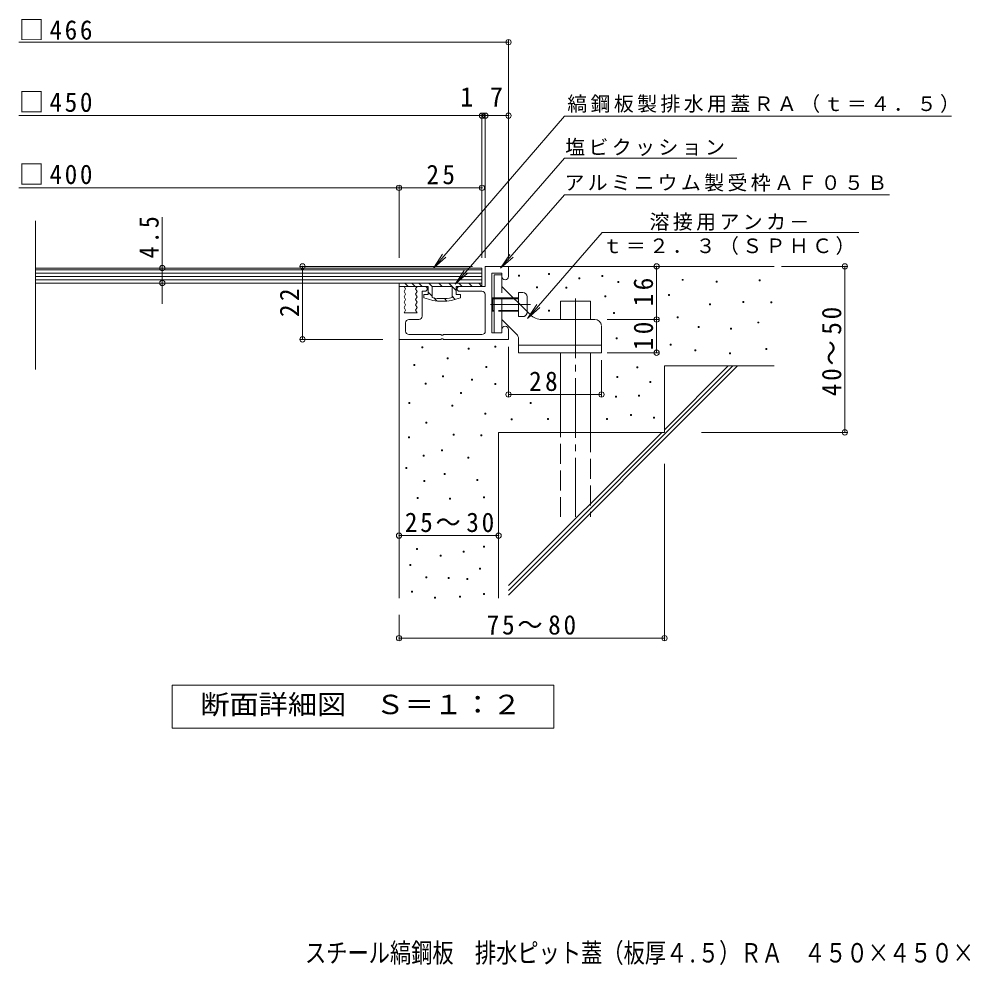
# Model space of a CAD drawing. Units: millimetres, scale not verified. Extents: x -260 to 264, y -272 to 232.
# Drawn here: x -259.5 to 25.6, y -272.4 to 12.7 of the extents above; entities that cross this region are included whole.
import ezdxf
from ezdxf.enums import TextEntityAlignment as Align

# ---------------------------------------------------------------- set-up
doc = ezdxf.new("R2010")
doc.units = ezdxf.units.MM
doc.header["$LTSCALE"] = 2
doc.header["$PDMODE"] = 32
doc.header["$PDSIZE"] = 1.6
doc.linetypes.add('CHAIN2', pattern=[12, 9, -1, 1, -1])
doc.linetypes.add('DASHED3', pattern=[4, 3, -1])
for name, color, linetype, lineweight in [('D-0', 7, 'Continuous', 18), ('D-1', 2, 'Continuous', 18), ('D-2', 3, 'Continuous', 18), ('D-4', 7, 'Continuous', 18), ('D-5', 7, 'Continuous', 18), ('D-6', 6, 'Continuous', 18), ('D-9', 4, 'Continuous', 18), ('D-A', 3, 'Continuous', 18)]:
    doc.layers.add(name, color=color, linetype=linetype, lineweight=lineweight)
doc.layers.add('F-5_F-5ﾚｲﾔ', color=2, linetype='Continuous')
doc.styles.add('ＭＳ ゴシック', font='')
doc.styles.get('ＭＳ ゴシック').set_extended_font_data('MS Gothic')

msp = doc.modelspace()

# ---------------------------------------------------------------- linework, layer by layer
at = {"layer": 'D-0'}
for points in [[(-108.975, -64.771), (-108.975, -64.471), (-108.675, -64.471), (-108.675, -64.771)], [(-99.938, -64.311), (-99.938, -64.011), (-99.638, -64.011), (-99.638, -64.311)], [(-90.8, -65.556), (-90.8, -65.256), (-90.5, -65.256), (-90.5, -65.556)], [(-83.862, -64.947), (-83.862, -64.647), (-83.562, -64.647), (-83.562, -64.947)], [(-103.614, -68.301), (-103.614, -68.001), (-103.314, -68.001), (-103.314, -68.301)], [(-94.688, -68.456), (-94.688, -68.156), (-94.388, -68.156), (-94.388, -68.456)], [(-79.032, -66.732), (-79.032, -66.432), (-78.732, -66.432), (-78.732, -66.732)], [(-59.631, -66.055), (-59.631, -65.755), (-59.331, -65.755), (-59.331, -66.055)], [(-49.48, -66.596), (-49.48, -66.296), (-49.18, -66.296), (-49.18, -66.596)], [(-36.486, -66.19), (-36.486, -65.89), (-36.186, -65.89), (-36.186, -66.19)], [(-82.954, -71.047), (-82.954, -70.747), (-82.654, -70.747), (-82.654, -71.047)], [(-63.801, -70.66), (-63.801, -70.36), (-63.501, -70.36), (-63.501, -70.66)], [(-51.472, -73.473), (-51.472, -73.173), (-51.172, -73.173), (-51.172, -73.473)], [(-41.359, -72.687), (-41.359, -72.387), (-41.059, -72.387), (-41.059, -72.687)], [(-33.001, -72.839), (-33.001, -72.539), (-32.701, -72.539), (-32.701, -72.839)], [(-99.953, -75.307), (-99.953, -75.007), (-99.653, -75.007), (-99.653, -75.307)], [(-80.339, -76.016), (-80.339, -75.716), (-80.039, -75.716), (-80.039, -76.016)], [(-61.165, -77.352), (-61.165, -77.052), (-60.865, -77.052), (-60.865, -77.352)], [(-36.893, -78.913), (-36.893, -78.613), (-36.593, -78.613), (-36.593, -78.913)], [(-54.894, -80.266), (-54.894, -79.966), (-54.594, -79.966), (-54.594, -80.266)], [(-45.098, -80.736), (-45.098, -80.436), (-44.798, -80.436), (-44.798, -80.736)], [(-79.555, -83.731), (-79.555, -83.431), (-79.255, -83.431), (-79.255, -83.731)], [(-63.31, -85.596), (-63.31, -85.296), (-63.01, -85.296), (-63.01, -85.596)], [(-138.111, -86.356), (-138.111, -86.056), (-137.811, -86.056), (-137.811, -86.356)], [(-124.173, -86.782), (-124.173, -86.482), (-123.873, -86.482), (-123.873, -86.782)], [(-116.163, -86.15), (-116.163, -85.85), (-115.863, -85.85), (-115.863, -86.15)], [(-55.841, -87.305), (-55.841, -87.005), (-55.541, -87.005), (-55.541, -87.305)], [(-45.4, -88.25), (-45.4, -87.95), (-45.1, -87.95), (-45.1, -88.25)], [(-34.456, -86.899), (-34.456, -86.598), (-34.156, -86.598), (-34.156, -86.899)], [(-130.509, -89.696), (-130.509, -89.396), (-130.209, -89.396), (-130.209, -89.696)], [(-140.499, -91.756), (-140.499, -91.456), (-140.199, -91.456), (-140.199, -91.756)], [(-118.874, -92.366), (-118.874, -92.066), (-118.574, -92.066), (-118.574, -92.366)], [(-73.349, -92.458), (-73.349, -92.158), (-73.049, -92.158), (-73.049, -92.458)], [(-131.916, -95.169), (-131.916, -94.869), (-131.616, -94.869), (-131.616, -95.169)], [(-123.159, -96.107), (-123.159, -95.807), (-122.859, -95.807), (-122.859, -96.107)], [(-79.327, -95.31), (-79.327, -95.01), (-79.027, -95.01), (-79.027, -95.31)], [(-69.454, -96.89), (-69.454, -96.59), (-69.154, -96.59), (-69.154, -96.89)], [(-137.077, -97.359), (-137.077, -97.058), (-136.777, -97.058), (-136.777, -97.359)], [(-116.091, -97.425), (-116.091, -97.125), (-115.791, -97.125), (-115.791, -97.425)], [(-126.443, -100.173), (-126.443, -99.873), (-126.143, -99.873), (-126.143, -100.173)], [(-79.722, -101.234), (-79.722, -100.934), (-79.422, -100.934), (-79.422, -101.234)], [(-72.83, -101.006), (-72.83, -100.706), (-72.531, -100.706), (-72.531, -101.006)], [(-142.079, -103.209), (-142.079, -102.909), (-141.779, -102.909), (-141.779, -103.209)], [(-129.046, -103.999), (-129.046, -103.698), (-128.746, -103.698), (-128.746, -103.999)], [(-105.507, -103.17), (-105.507, -102.87), (-105.207, -102.87), (-105.207, -103.17)], [(-119.173, -106.368), (-119.173, -106.068), (-118.873, -106.068), (-118.873, -106.368)], [(-111.221, -108.096), (-111.221, -107.796), (-110.921, -107.796), (-110.921, -108.096)], [(-100.217, -107.948), (-100.217, -107.648), (-99.917, -107.648), (-99.917, -107.948)], [(-82.486, -107.948), (-82.486, -107.648), (-82.187, -107.648), (-82.187, -107.948)], [(-75.205, -106.746), (-75.205, -106.446), (-74.905, -106.446), (-74.905, -106.746)], [(-68.269, -107.553), (-68.269, -107.253), (-67.969, -107.253), (-67.969, -107.553)], [(-136.945, -109.132), (-136.945, -108.832), (-136.645, -108.832), (-136.645, -109.132)], [(-142.108, -113.477), (-142.108, -113.176), (-141.808, -113.176), (-141.808, -113.477)], [(-128.651, -112.687), (-128.651, -112.387), (-128.351, -112.387), (-128.351, -112.687)], [(-120.358, -112.917), (-120.358, -112.617), (-120.058, -112.617), (-120.058, -112.917)], [(-137.734, -119.005), (-137.734, -118.705), (-137.435, -118.705), (-137.435, -119.005)], [(-132.206, -117.426), (-132.206, -117.126), (-131.906, -117.126), (-131.906, -117.426)], [(-124.307, -119.631), (-124.307, -119.331), (-124.007, -119.331), (-124.007, -119.631)], [(-142.975, -122.804), (-142.975, -122.504), (-142.675, -122.504), (-142.675, -122.804)], [(-131.416, -124.534), (-131.416, -124.234), (-131.116, -124.234), (-131.116, -124.534)], [(-137.537, -126.706), (-137.537, -126.406), (-137.237, -126.406), (-137.237, -126.706)], [(-121.543, -126.345), (-121.543, -126.045), (-121.243, -126.045), (-121.243, -126.345)], [(-139.512, -131.84), (-139.512, -131.54), (-139.212, -131.54), (-139.212, -131.84)], [(-129.836, -132.038), (-129.836, -131.738), (-129.536, -131.738), (-129.536, -132.038)], [(-119.59, -131.551), (-119.59, -131.251), (-119.29, -131.251), (-119.29, -131.551)], [(-139.709, -147.207), (-139.709, -146.907), (-139.409, -146.907), (-139.409, -147.207)], [(-125.631, -147.949), (-125.631, -147.649), (-125.331, -147.649), (-125.331, -147.949)], [(-119.568, -146.417), (-119.568, -146.117), (-119.268, -146.117), (-119.268, -146.417)], [(-132.601, -149.181), (-132.601, -148.881), (-132.301, -148.881), (-132.301, -149.181)], [(-141.731, -151.946), (-141.731, -151.646), (-141.431, -151.646), (-141.431, -151.946)], [(-120.753, -153.131), (-120.753, -152.831), (-120.453, -152.831), (-120.453, -153.131)], [(-136.921, -155.661), (-136.921, -155.361), (-136.621, -155.361), (-136.621, -155.661)], [(-130.231, -155.895), (-130.231, -155.595), (-129.931, -155.595), (-129.931, -155.895)], [(-124.536, -156.22), (-124.536, -155.92), (-124.237, -155.92), (-124.237, -156.22)], [(-141.289, -160.005), (-141.289, -159.705), (-140.989, -159.705), (-140.989, -160.005)], [(-134.343, -161.865), (-134.343, -161.565), (-134.043, -161.565), (-134.043, -161.865)], [(-126.816, -161.563), (-126.816, -161.263), (-126.516, -161.263), (-126.516, -161.563)], [(-119.497, -160.773), (-119.497, -160.473), (-119.197, -160.473), (-119.197, -160.773)]]:
    msp.add_lwpolyline(points, close=True, dxfattribs=at)
at = {"layer": 'D-1'}
for p, q in [((-112, -61.865), (-119, -61.865)), ((-112, -64.865), (-112, -61.865)), ((-114, -63.865), (-117, -63.865)), ((-114, -63.865), (-114, -64.865)), ((-137.25, -67.865), (-145, -67.865)), ((-126.75, -69.365), (-120, -69.365)), ((-119, -70.365), (-119, -81.365)), ((-143.5, -75.865), (-139.5, -75.865)), ((-143, -81.365), (-143, -78.865)), ((-142, -77.865), (-139, -77.865)), ((-132.3, -82.565), (-131.7, -82.565)), ((-114, -80.865), (-114, -81.865)), ((-112, -83.865), (-112, -80.865))]:
    msp.add_line(p, q, dxfattribs=at)
for points in [[(-119, -61.865), (-119, -67.865), (-126.75, -67.865)], [(-114, -81.865), (-117, -81.865), (-117, -63.865)], [(-145, -67.865), (-145, -83.865), (-132.3, -83.865)], [(-143.5, -75.865), (-143, -75.065), (-143.5, -74.265), (-143, -73.465), (-143.5, -72.665), (-143, -71.865), (-143.5, -71.065), (-143, -70.265), (-143.5, -69.465), (-143, -68.665), (-143.5, -67.865)], [(-139.5, -67.865), (-140, -68.665), (-139.5, -69.465), (-140, -70.265), (-139.5, -71.065), (-140, -71.865), (-139.5, -72.665), (-140, -73.465), (-139.5, -74.265), (-140, -75.065), (-139.5, -75.865)], [(-138, -76.865), (-138, -69.365), (-137.25, -69.365)], [(-132.3, -82.565), (-132.3, -82.365), (-142, -82.365)], [(-120, -82.365), (-131.7, -82.365), (-131.7, -82.565)], [(-131.7, -83.665), (-132.3, -83.665), (-132.3, -83.865)], [(-131.7, -83.665), (-131.7, -83.865), (-112, -83.865)]]:
    msp.add_lwpolyline(points, dxfattribs=at)
for centre, radius, start, end in [((-113, -64.865), 1, 180, 0), ((-137.25, -68.615), 0.75, 270, 90), ((-126.75, -68.615), 0.75, 90, 270), ((-120, -70.365), 1, 7.01646, 90), ((-139, -76.865), 1, 270, 0), ((-142, -78.865), 1, 90, 180), ((-142, -81.365), 1, 180, 270), ((-120, -81.365), 1, 270, 0), ((-113, -80.865), 1, 2.10493, 180)]:
    msp.add_arc(centre, radius, start, end, dxfattribs=at)
at = {"layer": 'D-2'}
for p, q in [((-254.534, -92.914), (-254.534, -48.125)), ((-254.534, -62.365), (-120, -62.365)), ((-120, -62.365), (-120, -66.865)), ((-254.534, -62.865), (-120, -62.865)), ((-254.534, -63.865), (-120, -63.865)), ((-254.534, -64.865), (-120, -64.865)), ((-254.534, -65.865), (-120, -65.865)), ((-254.534, -66.865), (-120, -66.865))]:
    msp.add_line(p, q, dxfattribs=at)
at = {"layer": 'D-4'}
for p, q in [((-259.534, 5.709), (-112, 5.709)), ((-112, -59.274), (-112, 6.309)), ((-259.534, -16.431), (-112, -16.431)), ((-120, -59.274), (-120, -15.831)), ((-119, -59.274), (-119, -15.831)), ((-259.534, -38.181), (-145, -38.181)), ((-145, -59.274), (-145, -37.581)), ((-145, -38.181), (-120, -38.181)), ((-216.345, -46.985), (-216.345, -73.103)), ((-122.904, -61.865), (-174.697, -61.865)), ((-174.097, -83.865), (-174.097, -61.865)), ((-67.39, -87.865), (-67.39, -61.865)), ((-29.794, -61.865), (-10.063, -61.865)), ((-10.663, -111.865), (-10.663, -61.865)), ((-82.297, -77.865), (-66.79, -77.865)), ((-82.297, -77.865), (-66.79, -77.865)), ((-149.904, -83.865), (-174.697, -83.865)), ((-112, -86.082), (-112, -101.071)), ((-112, -86.082), (-112, -101.071)), ((-82.297, -87.865), (-66.79, -87.865)), ((-82.297, -87.865), (-66.79, -87.865)), ((-84, -90.097), (-84, -101.071)), ((-84, -90.097), (-84, -101.071)), ((-112, -100.471), (-84, -100.471)), ((-53.844, -111.865), (-10.063, -111.865)), ((-65, -121.324), (-65, -174.481)), ((-145, -142.989), (-115, -142.989)), ((-145, -166.865), (-145, -174.481)), ((-145, -173.882), (-65, -173.882))]:
    msp.add_line(p, q, dxfattribs=at)
for p in [(-112, 5.709), (-120, -16.431), (-119, -16.431), (-112, -16.431), (-145, -38.181), (-120, -38.181), (-216.345, -62.365), (-174.097, -61.865), (-67.39, -61.865), (-10.663, -61.865), (-216.345, -66.865), (-67.39, -77.865), (-174.097, -83.865), (-67.39, -87.865), (-112, -100.471), (-84, -100.471), (-10.663, -111.865), (-145, -142.989), (-115, -142.989), (-145, -173.882), (-65, -173.882)]:
    msp.add_point(p, dxfattribs=at)
at = {"layer": 'D-5'}
for p, q in [((-95.096, -16.616), (21.442, -16.616)), ((-95.095, -29.283), (-128.132, -67.24)), ((-95.095, -29.283), (-43.219, -29.283)), ((-95.095, -40.255), (2.772, -40.255)), ((-106.27, -77.518), (-83.778, -51.676)), ((-83.778, -51.676), (-6.438, -51.676)), ((-134.598, -62.365), (-130.864, -59.039)), ((-114.39, -62.424), (-110.644, -59.113)), ((-128.132, -67.24), (-125.37, -63.072)), ((-128.132, -67.24), (-124.385, -63.929)), ((-106.27, -77.518), (-103.508, -73.35)), ((-106.27, -77.518), (-102.524, -74.207))]:
    msp.add_line(p, q, dxfattribs=at)
for points in [[(-95.096, -16.616), (-134.598, -62.365), (-131.852, -58.186)], [(-95.095, -40.255), (-114.39, -62.424), (-111.628, -58.256)]]:
    msp.add_lwpolyline(points, dxfattribs=at)
at = {"layer": 'D-5', "color": 2}
msp.add_lwpolyline([(-213.399, -201.053), (-213.399, -188.053), (-98.399, -188.053), (-98.399, -201.053)], close=True, dxfattribs=at)
at = {"layer": 'D-6'}
for p, q in [((-112, -61.865), (-32, -61.865)), ((-96.3, -72.365), (-87.3, -72.365)), ((-96.3, -77.865), (-96.3, -72.365)), ((-87.3, -77.865), (-87.3, -72.365)), ((-145, -83.865), (-145, -161.865)), ((-96.3, -111.865), (-96.3, -87.865)), ((-87.3, -111.865), (-87.3, -87.865)), ((-112, -160.895), (-42.97, -91.865)), ((-112, -159.48), (-44.385, -91.865)), ((-65, -91.865), (-32, -91.865)), ((-65, -91.865), (-65, -111.865)), ((-65, -111.067), (-45.798, -91.865)), ((-115, -111.865), (-115, -161.865)), ((-115, -111.865), (-65, -111.865)), ((-112, -158.067), (-65.798, -111.865))]:
    msp.add_line(p, q, dxfattribs=at)
at = {"layer": 'D-6', "linetype": 'CHAIN2'}
msp.add_line((-91.8, -71.549), (-91.8, -137.365), dxfattribs=at)
at = {"layer": 'D-6', "linetype": 'DASHED3'}
for p, q in [((-96.3, -137.365), (-96.3, -111.865)), ((-87.3, -111.865), (-87.3, -137.365))]:
    msp.add_line(p, q, dxfattribs=at)
at = {"layer": 'D-9'}
for p, q in [((-120, -66.865), (-145, -66.865)), ((-145, -66.865), (-145, -67.865)), ((-136.25, -67.865), (-145, -67.865)), ((-142.24, -67.865), (-143.24, -66.865)), ((-140.12, -67.865), (-141.12, -66.865)), ((-138, -67.865), (-139, -66.865)), ((-136.25, -70.365), (-136.25, -67.865)), ((-135, -67.865), (-136, -66.865)), ((-135, -71.244), (-135, -67.865)), ((-129, -67.865), (-135, -67.865)), ((-132, -67.865), (-133, -66.865)), ((-127.75, -69.115), (-130, -66.865)), ((-129, -71.244), (-129, -67.865)), ((-127.75, -70.365), (-127.75, -67.865)), ((-120, -67.865), (-127.75, -67.865)), ((-126, -67.865), (-127, -66.865)), ((-123, -67.865), (-124, -66.865)), ((-120, -67.865), (-121, -66.865)), ((-120, -66.865), (-120, -67.865)), ((-137.5, -71.32), (-137.5, -70.365)), ((-136.25, -70.365), (-137.5, -70.365)), ((-135, -70.865), (-136.25, -69.615)), ((-128.034, -71.831), (-129, -70.865)), ((-126.5, -70.365), (-127.75, -70.365)), ((-126.5, -71.32), (-126.5, -70.365)), ((-133.584, -72.281), (-134.527, -71.338)), ((-130.568, -72.296), (-131.317, -71.548))]:
    msp.add_line(p, q, dxfattribs=at)
for radius, start, end in [(14.2, 257.80334, 282.19664), (15, 248.48981, 291.51018)]:
    msp.add_arc((-132, -57.365), radius, start, end, dxfattribs=at)
at = {"layer": 'D-A'}
for p, q in [((-116.3, -64.365), (-116.3, -81.865)), ((-116.3, -64.365), (-114, -64.365)), ((-114, -64.365), (-114, -67.865)), ((-114, -67.865), (-105.465, -76.4)), ((-109, -72.865), (-109, -69.765)), ((-107.7, -69.765), (-109, -69.765)), ((-106.4, -71.065), (-106.4, -75.465)), ((-116.75, -71.365), (-117, -71.615)), ((-116.3, -71.615), (-117, -71.615)), ((-116.3, -71.365), (-116.75, -71.365)), ((-109, -71.365), (-110.5, -71.365)), ((-109, -71.615), (-110.25, -71.615)), ((-116.3, -75.115), (-117, -75.115)), ((-116.75, -75.365), (-117, -75.115)), ((-116.3, -75.365), (-116.75, -75.365)), ((-109.586, -82.279), (-114, -77.865)), ((-114, -81.865), (-114, -77.865)), ((-101.929, -77.865), (-86, -77.865)), ((-116.3, -81.865), (-114, -81.865)), ((-109, -87.865), (-109, -83.693)), ((-84, -85.565), (-109, -85.565))]:
    msp.add_line(p, q, dxfattribs=at)
at = {"layer": 'D-A', "linetype": 'DASHED3'}
for p, q in [((-114, -77.865), (-114, -67.865)), ((-116.75, -71.365), (-116.75, -75.365)), ((-110.5, -71.365), (-116.3, -71.365)), ((-110.25, -71.615), (-116.3, -71.615)), ((-109, -76.965), (-109, -72.865)), ((-109, -75.115), (-116.3, -75.115)), ((-109, -75.365), (-116.3, -75.365)), ((-107.7, -76.965), (-109, -76.965)), ((-106.4, -75.665), (-106.4, -75.465))]:
    msp.add_line(p, q, dxfattribs=at)
at = {"layer": 'D-A', "linetype": 'CHAIN2'}
msp.add_line((-105.401, -73.365), (-117.485, -73.365), dxfattribs=at)
at = {"layer": 'D-A'}
msp.add_lwpolyline([(-84, -79.865), (-84, -87.865), (-109, -87.865)], dxfattribs=at)
for centre, radius, start, end in [((-107.7, -71.065), 1.3, 0, 90), ((-101.929, -72.865), 5, 225, 270), ((-86, -79.865), 2, 7.01646, 90), ((-111, -83.693), 2, 0, 45)]:
    msp.add_arc(centre, radius, start, end, dxfattribs=at)
at = {"layer": 'D-A', "linetype": 'DASHED3'}
msp.add_arc((-107.7, -75.665), 1.3, 270, 0, dxfattribs=at)

# ---------------------------------------------------------------- texts
at = {"layer": 'D-4', "color": 2, "style": 'ＭＳ ゴシック'}
for s, p in [('1', (-126.589, -15.431)), ('7', (-117.642, -15.431))]:
    msp.add_text(s, height=5.865, dxfattribs=at).set_placement(p, align=Align.BOTTOM_LEFT)
at = {"layer": 'D-4', "color": 2, "char_height": 5.865, "attachment_point": 7, "style": 'ＭＳ ゴシック'}
for s, insert in [('\\T1.21;\\W0.95;□466', (-259.534, 6.32)), ('\\T1.21;\\W0.95;□450', (-259.534, -15.431)), ('\\T1.21;\\W0.95;□400', (-259.534, -37.181)), ('\\T1.27;\\W0.95;25', (-136.75, -37.181)), ('\\T1.27;\\W0.95;28', (-105.802, -99.471)), ('\\T1.22;\\W0.95;25～30', (-143.25, -141.989)), ('\\T1.22;\\W0.95;75～80', (-118.574, -172.881))]:
    msp.add_mtext(s, dxfattribs=dict(at, insert=insert))
at = {"layer": 'D-4', "color": 2, "char_height": 5.865, "attachment_point": 7, "rotation": 90, "style": 'ＭＳ ゴシック'}
for s, insert in [('\\T1.27;\\W0.9;4.5', (-217.345, -59.456)), ('\\T1.27;\\W0.95;16', (-68.39, -73.873)), ('\\T1.27;\\W0.95;22', (-175.097, -77.115)), ('\\T1.22;\\W0.95;40～50', (-11.663, -100.967)), ('\\T1.27;\\W0.95;10', (-68.39, -87.115))]:
    msp.add_mtext(s, dxfattribs=dict(at, insert=insert))
at = {"layer": 'D-5', "color": 2, "style": 'ＭＳ ゴシック', "width": 1.1}
msp.add_text('断面詳細図\u3000Ｓ＝１：２', height=5.865, dxfattribs=at).set_placement((-204.899, -198.553), align=Align.BOTTOM_LEFT)
at = {"layer": 'D-5', "char_height": 4.399, "attachment_point": 7, "style": 'ＭＳ ゴシック'}
for s, insert in [('\\T1.17;縞鋼板製排水用蓋ＲＡ（ｔ＝４．５）', (-94.307, -15.617)), ('\\T1.17;塩ビクッション', (-94.929, -28.578)), ('\\T1.17;アルミニウム製受枠ＡＦ０５Ｂ', (-95.168, -39.303)), ('\\T1.17;溶接用アンカ－', (-69.511, -51.114)), ('\\T1.17;ｔ＝２．３（ＳＰＨＣ）', (-83.69, -58.428))]:
    msp.add_mtext(s, dxfattribs=dict(at, insert=insert))
at = {"layer": 'F-5_F-5ﾚｲﾔ', "style": 'ＭＳ ゴシック', "width": 0.8}
msp.add_text('スチール縞鋼板\u3000排水ピット蓋（板厚４.５）ＲＡ\u3000４５０×４５０×４．５＋ＡＦ０５Ｂ', height=5.865, dxfattribs=at).set_placement((-173.337, -273.394), align=Align.BOTTOM_LEFT)

doc.saveas('drawing.dxf')
